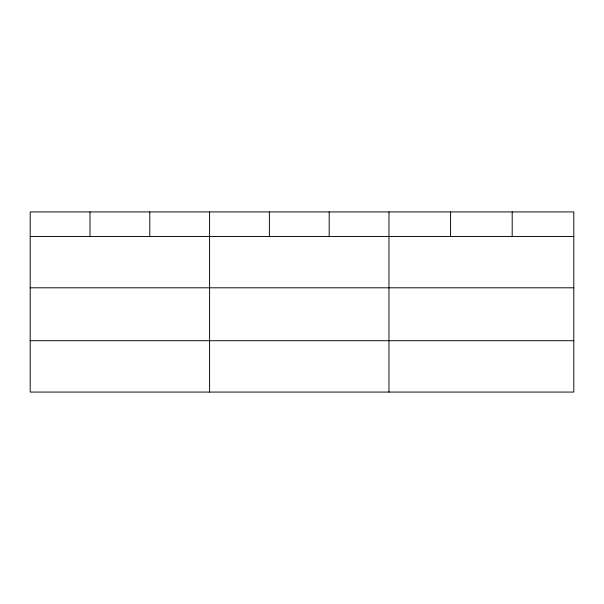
<?xml version="1.0" encoding="UTF-8"?>
<svg xmlns="http://www.w3.org/2000/svg" width="604" height="604" viewBox="0 0 604 604"><rect width="100%" height="100%" fill="white"/><g stroke="black" fill="none" stroke-linecap="round" stroke-linejoin="round"><path stroke-width="0.91" d="M573.8 287.806L573.8 211.928L30.2 211.928L30.2 392.071L573.8 392.071L573.8 287.806L30.2 287.806M30.2 236.451L573.8 236.451M30.2 340.716L573.8 340.716M512.192 211.928L512.192 236.451M450.584 211.928L450.584 236.451M388.976 211.928L388.976 392.071M329.18 211.928L329.18 236.451M269.384 211.928L269.384 236.451M209.588 211.928L209.588 392.071M149.792 211.928L149.792 236.451M89.996 211.928L89.996 236.451"/></g></svg>
